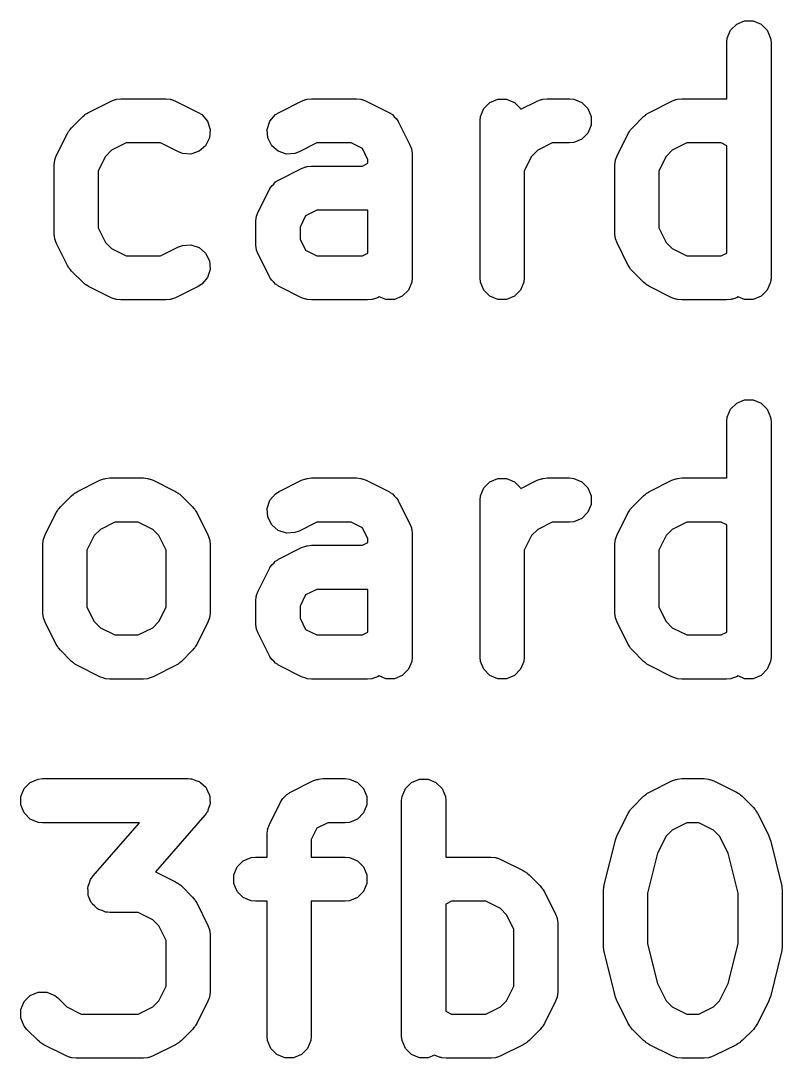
# Model space of a CAD drawing. Extents: x 1.99 to 4.41, y -4.34 to -2.1.
# Drawn here: x 4.2999 to 4.4017, y -2.7275 to -2.5888 of the extents above; entities that cross this region are included whole.
import ezdxf

# ---------------------------------------------------------------- set-up
doc = ezdxf.new("R2010")
doc.units = 0
doc.header["$MEASUREMENT"] = 0
doc.layers.add('BLACK', color=7, linetype='CONTINUOUS')

msp = doc.modelspace()

# ---------------------------------------------------------------- linework, layer by layer
at = {"layer": 'BLACK', "linetype": 'CONTINUOUS'}
for p, q in [((4.39482, -2.59003), (4.39564, -2.58921)), ((4.39564, -2.58921), (4.3967, -2.58877)), ((4.3967, -2.58877), (4.39785, -2.58877)), ((4.39785, -2.58877), (4.39892, -2.58921)), ((4.39892, -2.58921), (4.39973, -2.59003)), ((4.39438, -2.59109), (4.39482, -2.59003)), ((4.39973, -2.59003), (4.40017, -2.59109)), ((4.39432, -2.59167), (4.39438, -2.59109)), ((4.39432, -2.59922), (4.39432, -2.59167)), ((4.40017, -2.59109), (4.40023, -2.59167)), ((4.40023, -2.59167), (4.40023, -2.62316)), ((4.30897, -2.60103), (4.31197, -2.59953)), ((4.31197, -2.59953), (4.31251, -2.59932)), ((4.31251, -2.59932), (4.31261, -2.59931)), ((4.31261, -2.59931), (4.31271, -2.59927)), ((4.31271, -2.59927), (4.31329, -2.59921)), ((4.31329, -2.59921), (4.31929, -2.59921)), ((4.31929, -2.59921), (4.31986, -2.59927)), ((4.31986, -2.59927), (4.31996, -2.59931)), ((4.31996, -2.59931), (4.32007, -2.59932)), ((4.32007, -2.59932), (4.32061, -2.59953)), ((4.32061, -2.59953), (4.32361, -2.60103)), ((4.33446, -2.60103), (4.33746, -2.59953)), ((4.33746, -2.59953), (4.338, -2.59932)), ((4.338, -2.59932), (4.33811, -2.59931)), ((4.33811, -2.59931), (4.33821, -2.59927)), ((4.33821, -2.59927), (4.33878, -2.59921)), ((4.33878, -2.59921), (4.34478, -2.59921)), ((4.34478, -2.59921), (4.34536, -2.59927)), ((4.34536, -2.59927), (4.34546, -2.59931)), ((4.34546, -2.59931), (4.34556, -2.59932)), ((4.34556, -2.59932), (4.3461, -2.59953)), ((4.3461, -2.59953), (4.3491, -2.60103)), ((4.36183, -2.60053), (4.36264, -2.59971)), ((4.36264, -2.59971), (4.36371, -2.59927)), ((4.36371, -2.59927), (4.36486, -2.59927)), ((4.36486, -2.59927), (4.36592, -2.59971)), ((4.36592, -2.59971), (4.36674, -2.60053)), ((4.36677, -2.60062), (4.36896, -2.59953)), ((4.36896, -2.59953), (4.3695, -2.59932)), ((4.3695, -2.59932), (4.36961, -2.59931)), ((4.36961, -2.59931), (4.3697, -2.59927)), ((4.3697, -2.59927), (4.37028, -2.59921)), ((4.37028, -2.59921), (4.37328, -2.59921)), ((4.37328, -2.59921), (4.37386, -2.59927)), ((4.37386, -2.59927), (4.37492, -2.59971)), ((4.37492, -2.59971), (4.37574, -2.60053)), ((4.38396, -2.60103), (4.38696, -2.59953)), ((4.38696, -2.59953), (4.3875, -2.59932)), ((4.3875, -2.59932), (4.3876, -2.59931)), ((4.3876, -2.59931), (4.3877, -2.59927)), ((4.3877, -2.59927), (4.38828, -2.59921)), ((4.38828, -2.59921), (4.39428, -2.59921)), ((4.39428, -2.59921), (4.39432, -2.59922)), ((4.3067, -2.60308), (4.3082, -2.60158)), ((4.3082, -2.60158), (4.30843, -2.60139)), ((4.30843, -2.60139), (4.30848, -2.60133)), ((4.30848, -2.60133), (4.30857, -2.60128)), ((4.30857, -2.60128), (4.30865, -2.60121)), ((4.30865, -2.60121), (4.30872, -2.60118)), ((4.30872, -2.60118), (4.30897, -2.60103)), ((4.32361, -2.60103), (4.3241, -2.60133)), ((4.3241, -2.60133), (4.32485, -2.6022)), ((4.33322, -2.6022), (4.33397, -2.60133)), ((4.33397, -2.60133), (4.33446, -2.60103)), ((4.3491, -2.60103), (4.3492, -2.60109)), ((4.3492, -2.60109), (4.34925, -2.6011)), ((4.34925, -2.6011), (4.3493, -2.60115)), ((4.3493, -2.60115), (4.34959, -2.60133)), ((4.34959, -2.60133), (4.34984, -2.60161)), ((4.34984, -2.60161), (4.35012, -2.60186)), ((4.36133, -2.60217), (4.36139, -2.60159)), ((4.36139, -2.60159), (4.36183, -2.60053)), ((4.36674, -2.60053), (4.36677, -2.60062)), ((4.37574, -2.60053), (4.37618, -2.60159)), ((4.37618, -2.60159), (4.37618, -2.60274)), ((4.38169, -2.60308), (4.38319, -2.60158)), ((4.38319, -2.60158), (4.38342, -2.60139)), ((4.38342, -2.60139), (4.38347, -2.60133)), ((4.38347, -2.60133), (4.38356, -2.60128)), ((4.38356, -2.60128), (4.38364, -2.60121)), ((4.38364, -2.60121), (4.38371, -2.60118)), ((4.38371, -2.60118), (4.38396, -2.60103)), ((4.30651, -2.60331), (4.3067, -2.60308)), ((4.32485, -2.6022), (4.32522, -2.6033)), ((4.33286, -2.6033), (4.33322, -2.6022)), ((4.35012, -2.60186), (4.3503, -2.60215)), ((4.3503, -2.60215), (4.35035, -2.6022)), ((4.35035, -2.6022), (4.35036, -2.60225)), ((4.35036, -2.60225), (4.35042, -2.60235)), ((4.35042, -2.60235), (4.35192, -2.60535)), ((4.36133, -2.62316), (4.36133, -2.60217)), ((4.37618, -2.60274), (4.37574, -2.60381)), ((4.3815, -2.60331), (4.38169, -2.60308)), ((4.30465, -2.60685), (4.30615, -2.60385)), ((4.30615, -2.60385), (4.3063, -2.6036)), ((4.3063, -2.6036), (4.30633, -2.60353)), ((4.30633, -2.60353), (4.3064, -2.60345)), ((4.3064, -2.60345), (4.30646, -2.60336)), ((4.30646, -2.60336), (4.30651, -2.60331)), ((4.32513, -2.60445), (4.32462, -2.60548)), ((4.32522, -2.6033), (4.32513, -2.60445)), ((4.33294, -2.60445), (4.33286, -2.6033)), ((4.33345, -2.60548), (4.33294, -2.60445)), ((4.37574, -2.60381), (4.37492, -2.60462)), ((4.37964, -2.60685), (4.38114, -2.60385)), ((4.38114, -2.60385), (4.38129, -2.6036)), ((4.38129, -2.6036), (4.38132, -2.60353)), ((4.38132, -2.60353), (4.38139, -2.60345)), ((4.38139, -2.60345), (4.38145, -2.60336)), ((4.38145, -2.60336), (4.3815, -2.60331)), ((4.31398, -2.60512), (4.31204, -2.60609)), ((4.31859, -2.60512), (4.31398, -2.60512)), ((4.32097, -2.60631), (4.31859, -2.60512)), ((4.32462, -2.60548), (4.32375, -2.60623)), ((4.33432, -2.60623), (4.33345, -2.60548)), ((4.33948, -2.60512), (4.33711, -2.60631)), ((4.34409, -2.60512), (4.33948, -2.60512)), ((4.34558, -2.60587), (4.34409, -2.60512)), ((4.34633, -2.60736), (4.34558, -2.60587)), ((4.35192, -2.60535), (4.35213, -2.60589)), ((4.37098, -2.60512), (4.36903, -2.60609)), ((4.37328, -2.60512), (4.37098, -2.60512)), ((4.37386, -2.60506), (4.37328, -2.60512)), ((4.37492, -2.60462), (4.37386, -2.60506)), ((4.38898, -2.60512), (4.38703, -2.60609)), ((4.39358, -2.60512), (4.38898, -2.60512)), ((4.39432, -2.60549), (4.39358, -2.60512)), ((4.39432, -2.61984), (4.39432, -2.60549)), ((4.30444, -2.60739), (4.30465, -2.60685)), ((4.31121, -2.60692), (4.31024, -2.60886)), ((4.31204, -2.60609), (4.31121, -2.60692)), ((4.32151, -2.60652), (4.32097, -2.60631)), ((4.32266, -2.6066), (4.32151, -2.60652)), ((4.32375, -2.60623), (4.32266, -2.6066)), ((4.33542, -2.6066), (4.33432, -2.60623)), ((4.33656, -2.60652), (4.33542, -2.6066)), ((4.33711, -2.60631), (4.33656, -2.60652)), ((4.35213, -2.60589), (4.35214, -2.60599)), ((4.35214, -2.60599), (4.35218, -2.60609)), ((4.35218, -2.60609), (4.35224, -2.60667)), ((4.35224, -2.60667), (4.35224, -2.62316)), ((4.36821, -2.60692), (4.36723, -2.60886)), ((4.36903, -2.60609), (4.36821, -2.60692)), ((4.37943, -2.60739), (4.37964, -2.60685)), ((4.38621, -2.60692), (4.38523, -2.60886)), ((4.38703, -2.60609), (4.38621, -2.60692)), ((4.30434, -2.60817), (4.30439, -2.60759)), ((4.30434, -2.61717), (4.30434, -2.60817)), ((4.30439, -2.60759), (4.30443, -2.60749)), ((4.30443, -2.60749), (4.30444, -2.60739)), ((4.33446, -2.61003), (4.33746, -2.60853)), ((4.33746, -2.60853), (4.338, -2.60832)), ((4.338, -2.60832), (4.33811, -2.60831)), ((4.33811, -2.60831), (4.33821, -2.60827)), ((4.33821, -2.60827), (4.33878, -2.60821)), ((4.33878, -2.60821), (4.34559, -2.60821)), ((4.34559, -2.60821), (4.34633, -2.60784)), ((4.34633, -2.60784), (4.34633, -2.60736)), ((4.37933, -2.60817), (4.37938, -2.60759)), ((4.37933, -2.61717), (4.37933, -2.60817)), ((4.37938, -2.60759), (4.37942, -2.60749)), ((4.37942, -2.60749), (4.37943, -2.60739)), ((4.31024, -2.60886), (4.31024, -2.61647)), ((4.33437, -2.61009), (4.33446, -2.61003)), ((4.36723, -2.60886), (4.36723, -2.62316)), ((4.38523, -2.60886), (4.38523, -2.61647)), ((4.33164, -2.61435), (4.33314, -2.61135)), ((4.33314, -2.61135), (4.3332, -2.61125)), ((4.3332, -2.61125), (4.33322, -2.6112)), ((4.33322, -2.6112), (4.33327, -2.61115)), ((4.33327, -2.61115), (4.33345, -2.61086)), ((4.33345, -2.61086), (4.33373, -2.61061)), ((4.33373, -2.61061), (4.33397, -2.61033)), ((4.33397, -2.61033), (4.33427, -2.61015)), ((4.33427, -2.61015), (4.33432, -2.6101)), ((4.33432, -2.6101), (4.33437, -2.61009)), ((4.33948, -2.61412), (4.33799, -2.61487)), ((4.34628, -2.61412), (4.33948, -2.61412)), ((4.34633, -2.61411), (4.34628, -2.61412)), ((4.34633, -2.61984), (4.34633, -2.61411)), ((4.33133, -2.61567), (4.33139, -2.61509)), ((4.33139, -2.61509), (4.33143, -2.61499)), ((4.33143, -2.61499), (4.33144, -2.61489)), ((4.33144, -2.61489), (4.33164, -2.61435)), ((4.33799, -2.61487), (4.33724, -2.61636)), ((4.31024, -2.61647), (4.31121, -2.61842)), ((4.33133, -2.61867), (4.33133, -2.61567)), ((4.33724, -2.61636), (4.33724, -2.61797)), ((4.38523, -2.61647), (4.38621, -2.61842)), ((4.30439, -2.61774), (4.30434, -2.61717)), ((4.30443, -2.61784), (4.30439, -2.61774)), ((4.30444, -2.61795), (4.30443, -2.61784)), ((4.30465, -2.61849), (4.30444, -2.61795)), ((4.33724, -2.61797), (4.33799, -2.61946)), ((4.37938, -2.61774), (4.37933, -2.61717)), ((4.37942, -2.61784), (4.37938, -2.61774)), ((4.37943, -2.61795), (4.37942, -2.61784)), ((4.37964, -2.61849), (4.37943, -2.61795)), ((4.30615, -2.62149), (4.30465, -2.61849)), ((4.31121, -2.61842), (4.31204, -2.61924)), ((4.31204, -2.61924), (4.31398, -2.62021)), ((4.31859, -2.62021), (4.32097, -2.61902)), ((4.32097, -2.61902), (4.32151, -2.61882)), ((4.32151, -2.61882), (4.32266, -2.61874)), ((4.32266, -2.61874), (4.32375, -2.6191)), ((4.32375, -2.6191), (4.32462, -2.61985)), ((4.33139, -2.61924), (4.33133, -2.61867)), ((4.33143, -2.61934), (4.33139, -2.61924)), ((4.33144, -2.61945), (4.33143, -2.61934)), ((4.33164, -2.61999), (4.33144, -2.61945)), ((4.33799, -2.61946), (4.33948, -2.62021)), ((4.38114, -2.62149), (4.37964, -2.61849)), ((4.38621, -2.61842), (4.38703, -2.61924)), ((4.38703, -2.61924), (4.38898, -2.62021)), ((4.31398, -2.62021), (4.31859, -2.62021)), ((4.32462, -2.61985), (4.32513, -2.62089)), ((4.32513, -2.62089), (4.32522, -2.62203)), ((4.33314, -2.62299), (4.33164, -2.61999)), ((4.33948, -2.62021), (4.34559, -2.62021)), ((4.34559, -2.62021), (4.34633, -2.61984)), ((4.38898, -2.62021), (4.39358, -2.62021)), ((4.39358, -2.62021), (4.39432, -2.61984)), ((4.3063, -2.62173), (4.30615, -2.62149)), ((4.30633, -2.62181), (4.3063, -2.62173)), ((4.3064, -2.62189), (4.30633, -2.62181)), ((4.30646, -2.62198), (4.3064, -2.62189)), ((4.30651, -2.62203), (4.30646, -2.62198)), ((4.3067, -2.62225), (4.30651, -2.62203)), ((4.3082, -2.62375), (4.3067, -2.62225)), ((4.32522, -2.62203), (4.32485, -2.62313)), ((4.38129, -2.62173), (4.38114, -2.62149)), ((4.38132, -2.62181), (4.38129, -2.62173)), ((4.38139, -2.62189), (4.38132, -2.62181)), ((4.38145, -2.62198), (4.38139, -2.62189)), ((4.3815, -2.62203), (4.38145, -2.62198)), ((4.38169, -2.62225), (4.3815, -2.62203)), ((4.38319, -2.62375), (4.38169, -2.62225)), ((4.30843, -2.62394), (4.3082, -2.62375)), ((4.32485, -2.62313), (4.3241, -2.624)), ((4.3332, -2.62308), (4.33314, -2.62299)), ((4.33322, -2.62313), (4.3332, -2.62308)), ((4.33327, -2.62318), (4.33322, -2.62313)), ((4.33345, -2.62348), (4.33327, -2.62318)), ((4.33373, -2.62372), (4.33345, -2.62348)), ((4.33397, -2.624), (4.33373, -2.62372)), ((4.35218, -2.62374), (4.35174, -2.62481)), ((4.35224, -2.62316), (4.35218, -2.62374)), ((4.36139, -2.62374), (4.36133, -2.62316)), ((4.36183, -2.62481), (4.36139, -2.62374)), ((4.36718, -2.62374), (4.36674, -2.62481)), ((4.36723, -2.62316), (4.36718, -2.62374)), ((4.38342, -2.62394), (4.38319, -2.62375)), ((4.40017, -2.62374), (4.39973, -2.62481)), ((4.40023, -2.62316), (4.40017, -2.62374)), ((4.30848, -2.624), (4.30843, -2.62394)), ((4.30857, -2.62405), (4.30848, -2.624)), ((4.30865, -2.62412), (4.30857, -2.62405)), ((4.30872, -2.62415), (4.30865, -2.62412)), ((4.30897, -2.62431), (4.30872, -2.62415)), ((4.31197, -2.62581), (4.30897, -2.62431)), ((4.32361, -2.62431), (4.32061, -2.62581)), ((4.3241, -2.624), (4.32361, -2.62431)), ((4.33427, -2.62418), (4.33397, -2.624)), ((4.33432, -2.62423), (4.33427, -2.62418)), ((4.33437, -2.62425), (4.33432, -2.62423)), ((4.33446, -2.62431), (4.33437, -2.62425)), ((4.33746, -2.62581), (4.33446, -2.62431)), ((4.35174, -2.62481), (4.35092, -2.62562)), ((4.36264, -2.62562), (4.36183, -2.62481)), ((4.36674, -2.62481), (4.36592, -2.62562)), ((4.38347, -2.624), (4.38342, -2.62394)), ((4.38356, -2.62405), (4.38347, -2.624)), ((4.38364, -2.62412), (4.38356, -2.62405)), ((4.38371, -2.62415), (4.38364, -2.62412)), ((4.38396, -2.62431), (4.38371, -2.62415)), ((4.38696, -2.62581), (4.38396, -2.62431)), ((4.39973, -2.62481), (4.39892, -2.62562)), ((4.31251, -2.62601), (4.31197, -2.62581)), ((4.31261, -2.62602), (4.31251, -2.62601)), ((4.31271, -2.62606), (4.31261, -2.62602)), ((4.31329, -2.62612), (4.31271, -2.62606)), ((4.31929, -2.62612), (4.31329, -2.62612)), ((4.31986, -2.62606), (4.31929, -2.62612)), ((4.31996, -2.62602), (4.31986, -2.62606)), ((4.32007, -2.62601), (4.31996, -2.62602)), ((4.32061, -2.62581), (4.32007, -2.62601)), ((4.338, -2.62601), (4.33746, -2.62581)), ((4.33811, -2.62602), (4.338, -2.62601)), ((4.33821, -2.62606), (4.33811, -2.62602)), ((4.33878, -2.62612), (4.33821, -2.62606)), ((4.34628, -2.62612), (4.33878, -2.62612)), ((4.34686, -2.62606), (4.34628, -2.62612)), ((4.34696, -2.62602), (4.34686, -2.62606)), ((4.34706, -2.62601), (4.34696, -2.62602)), ((4.3476, -2.62581), (4.34706, -2.62601)), ((4.34782, -2.6257), (4.3476, -2.62581)), ((4.34871, -2.62606), (4.34782, -2.6257)), ((4.34986, -2.62606), (4.34871, -2.62606)), ((4.35092, -2.62562), (4.34986, -2.62606)), ((4.36371, -2.62606), (4.36264, -2.62562)), ((4.36486, -2.62606), (4.36371, -2.62606)), ((4.36592, -2.62562), (4.36486, -2.62606)), ((4.3875, -2.62601), (4.38696, -2.62581)), ((4.3876, -2.62602), (4.3875, -2.62601)), ((4.3877, -2.62606), (4.3876, -2.62602)), ((4.38828, -2.62612), (4.3877, -2.62606)), ((4.39428, -2.62612), (4.38828, -2.62612)), ((4.39485, -2.62606), (4.39428, -2.62612)), ((4.39495, -2.62602), (4.39485, -2.62606)), ((4.39506, -2.62601), (4.39495, -2.62602)), ((4.3956, -2.62581), (4.39506, -2.62601)), ((4.39582, -2.6257), (4.3956, -2.62581)), ((4.3967, -2.62606), (4.39582, -2.6257)), ((4.39785, -2.62606), (4.3967, -2.62606)), ((4.39892, -2.62562), (4.39785, -2.62606)), ((4.39482, -2.64074), (4.39564, -2.63992)), ((4.39564, -2.63992), (4.3967, -2.63948)), ((4.3967, -2.63948), (4.39785, -2.63948)), ((4.39785, -2.63948), (4.39892, -2.63992)), ((4.39892, -2.63992), (4.39973, -2.64074)), ((4.39432, -2.64238), (4.39438, -2.6418)), ((4.39438, -2.6418), (4.39482, -2.64074)), ((4.39973, -2.64074), (4.40017, -2.6418)), ((4.40017, -2.6418), (4.40023, -2.64238)), ((4.39432, -2.64993), (4.39432, -2.64238)), ((4.40023, -2.64238), (4.40023, -2.67387)), ((4.30747, -2.65173), (4.31047, -2.65023)), ((4.31047, -2.65023), (4.31101, -2.65003)), ((4.31101, -2.65003), (4.31111, -2.65002)), ((4.31111, -2.65002), (4.31121, -2.64998)), ((4.31121, -2.64998), (4.31179, -2.64992)), ((4.31179, -2.64992), (4.31629, -2.64992)), ((4.31629, -2.64992), (4.31686, -2.64998)), ((4.31686, -2.64998), (4.31696, -2.65002)), ((4.31696, -2.65002), (4.31707, -2.65003)), ((4.31707, -2.65003), (4.31761, -2.65023)), ((4.31761, -2.65023), (4.32061, -2.65173)), ((4.33446, -2.65173), (4.33746, -2.65023)), ((4.33746, -2.65023), (4.338, -2.65003)), ((4.338, -2.65003), (4.33811, -2.65002)), ((4.33811, -2.65002), (4.33821, -2.64998)), ((4.33821, -2.64998), (4.33878, -2.64992)), ((4.33878, -2.64992), (4.34478, -2.64992)), ((4.34478, -2.64992), (4.34536, -2.64998)), ((4.34536, -2.64998), (4.34546, -2.65002)), ((4.34546, -2.65002), (4.34556, -2.65003)), ((4.34556, -2.65003), (4.3461, -2.65023)), ((4.3461, -2.65023), (4.3491, -2.65173)), ((4.36264, -2.65042), (4.36371, -2.64998)), ((4.36371, -2.64998), (4.36486, -2.64998)), ((4.36486, -2.64998), (4.36592, -2.65042)), ((4.36677, -2.65133), (4.36896, -2.65023)), ((4.36896, -2.65023), (4.3695, -2.65003)), ((4.3695, -2.65003), (4.36961, -2.65002)), ((4.36961, -2.65002), (4.3697, -2.64998)), ((4.3697, -2.64998), (4.37028, -2.64992)), ((4.37028, -2.64992), (4.37328, -2.64992)), ((4.37328, -2.64992), (4.37386, -2.64998)), ((4.37386, -2.64998), (4.37492, -2.65042)), ((4.38396, -2.65173), (4.38696, -2.65023)), ((4.38696, -2.65023), (4.3875, -2.65003)), ((4.3875, -2.65003), (4.3876, -2.65002)), ((4.3876, -2.65002), (4.3877, -2.64998)), ((4.3877, -2.64998), (4.38828, -2.64992)), ((4.38828, -2.64992), (4.39428, -2.64992)), ((4.39428, -2.64992), (4.39432, -2.64993)), ((4.36139, -2.6523), (4.36183, -2.65123)), ((4.36183, -2.65123), (4.36264, -2.65042)), ((4.36592, -2.65042), (4.36674, -2.65123)), ((4.36674, -2.65123), (4.36677, -2.65133)), ((4.37492, -2.65042), (4.37574, -2.65123)), ((4.37574, -2.65123), (4.37618, -2.6523)), ((4.3052, -2.65379), (4.3067, -2.65229)), ((4.3067, -2.65229), (4.30693, -2.6521)), ((4.30693, -2.6521), (4.30698, -2.65204)), ((4.30698, -2.65204), (4.30707, -2.65199)), ((4.30707, -2.65199), (4.30715, -2.65192)), ((4.30715, -2.65192), (4.30722, -2.65189)), ((4.30722, -2.65189), (4.30747, -2.65173)), ((4.32061, -2.65173), (4.32086, -2.65189)), ((4.32086, -2.65189), (4.32093, -2.65192)), ((4.32093, -2.65192), (4.32101, -2.65199)), ((4.32101, -2.65199), (4.3211, -2.65204)), ((4.3211, -2.65204), (4.32115, -2.6521)), ((4.32115, -2.6521), (4.32137, -2.65229)), ((4.32137, -2.65229), (4.32287, -2.65379)), ((4.33286, -2.654), (4.33322, -2.65291)), ((4.33322, -2.65291), (4.33397, -2.65204)), ((4.33397, -2.65204), (4.33446, -2.65173)), ((4.3491, -2.65173), (4.3492, -2.65179)), ((4.3492, -2.65179), (4.34925, -2.65181)), ((4.34925, -2.65181), (4.3493, -2.65186)), ((4.3493, -2.65186), (4.34959, -2.65204)), ((4.34959, -2.65204), (4.34984, -2.65232)), ((4.34984, -2.65232), (4.35012, -2.65256)), ((4.35012, -2.65256), (4.3503, -2.65286)), ((4.3503, -2.65286), (4.35035, -2.65291)), ((4.35035, -2.65291), (4.35036, -2.65296)), ((4.35036, -2.65296), (4.35042, -2.65305)), ((4.35042, -2.65305), (4.35192, -2.65605)), ((4.36133, -2.65287), (4.36139, -2.6523)), ((4.36133, -2.67387), (4.36133, -2.65287)), ((4.37618, -2.6523), (4.37618, -2.65345)), ((4.38169, -2.65379), (4.38319, -2.65229)), ((4.38319, -2.65229), (4.38342, -2.6521)), ((4.38342, -2.6521), (4.38347, -2.65204)), ((4.38347, -2.65204), (4.38356, -2.65199)), ((4.38356, -2.65199), (4.38364, -2.65192)), ((4.38364, -2.65192), (4.38371, -2.65189)), ((4.38371, -2.65189), (4.38396, -2.65173)), ((4.30465, -2.65455), (4.3048, -2.65431)), ((4.3048, -2.65431), (4.30483, -2.65423)), ((4.30483, -2.65423), (4.3049, -2.65415)), ((4.3049, -2.65415), (4.30496, -2.65406)), ((4.30496, -2.65406), (4.30501, -2.65401)), ((4.30501, -2.65401), (4.3052, -2.65379)), ((4.32287, -2.65379), (4.32306, -2.65401)), ((4.32306, -2.65401), (4.32312, -2.65406)), ((4.32312, -2.65406), (4.32318, -2.65415)), ((4.32318, -2.65415), (4.32324, -2.65423)), ((4.32324, -2.65423), (4.32327, -2.65431)), ((4.32327, -2.65431), (4.32343, -2.65455)), ((4.33294, -2.65515), (4.33286, -2.654)), ((4.37618, -2.65345), (4.37574, -2.65451)), ((4.38114, -2.65455), (4.38129, -2.65431)), ((4.38129, -2.65431), (4.38132, -2.65423)), ((4.38132, -2.65423), (4.38139, -2.65415)), ((4.38139, -2.65415), (4.38145, -2.65406)), ((4.38145, -2.65406), (4.3815, -2.65401)), ((4.3815, -2.65401), (4.38169, -2.65379)), ((4.30315, -2.65755), (4.30465, -2.65455)), ((4.31248, -2.65583), (4.31054, -2.6568)), ((4.31559, -2.65583), (4.31248, -2.65583)), ((4.31754, -2.6568), (4.31559, -2.65583)), ((4.32343, -2.65455), (4.32493, -2.65755)), ((4.33345, -2.65618), (4.33294, -2.65515)), ((4.33948, -2.65583), (4.33711, -2.65702)), ((4.34409, -2.65583), (4.33948, -2.65583)), ((4.34558, -2.65657), (4.34409, -2.65583)), ((4.37098, -2.65583), (4.36903, -2.6568)), ((4.37328, -2.65583), (4.37098, -2.65583)), ((4.37386, -2.65577), (4.37328, -2.65583)), ((4.37492, -2.65533), (4.37386, -2.65577)), ((4.37574, -2.65451), (4.37492, -2.65533)), ((4.37964, -2.65755), (4.38114, -2.65455)), ((4.38898, -2.65583), (4.38703, -2.6568)), ((4.39358, -2.65583), (4.38898, -2.65583)), ((4.39432, -2.6562), (4.39358, -2.65583)), ((4.31054, -2.6568), (4.30972, -2.65762)), ((4.31836, -2.65762), (4.31754, -2.6568)), ((4.33432, -2.65694), (4.33345, -2.65618)), ((4.33542, -2.6573), (4.33432, -2.65694)), ((4.33656, -2.65722), (4.33542, -2.6573)), ((4.33711, -2.65702), (4.33656, -2.65722)), ((4.34633, -2.65807), (4.34558, -2.65657)), ((4.35192, -2.65605), (4.35213, -2.65659)), ((4.35213, -2.65659), (4.35214, -2.6567)), ((4.35214, -2.6567), (4.35218, -2.6568)), ((4.35218, -2.6568), (4.35224, -2.65737)), ((4.36903, -2.6568), (4.36821, -2.65762)), ((4.38703, -2.6568), (4.38621, -2.65762)), ((4.39432, -2.67055), (4.39432, -2.6562)), ((4.30284, -2.65887), (4.30289, -2.6583)), ((4.30289, -2.6583), (4.30293, -2.6582)), ((4.30293, -2.6582), (4.30294, -2.65809)), ((4.30294, -2.65809), (4.30315, -2.65755)), ((4.30972, -2.65762), (4.30874, -2.65957)), ((4.31933, -2.65957), (4.31836, -2.65762)), ((4.32493, -2.65755), (4.32513, -2.65809)), ((4.32513, -2.65809), (4.32514, -2.6582)), ((4.32514, -2.6582), (4.32518, -2.6583)), ((4.32518, -2.6583), (4.32524, -2.65887)), ((4.34559, -2.65892), (4.34633, -2.65855)), ((4.34633, -2.65855), (4.34633, -2.65807)), ((4.35224, -2.65737), (4.35224, -2.67387)), ((4.36821, -2.65762), (4.36723, -2.65957)), ((4.37933, -2.65887), (4.37938, -2.6583)), ((4.37938, -2.6583), (4.37942, -2.6582)), ((4.37942, -2.6582), (4.37943, -2.65809)), ((4.37943, -2.65809), (4.37964, -2.65755)), ((4.38621, -2.65762), (4.38523, -2.65957)), ((4.30284, -2.66787), (4.30284, -2.65887)), ((4.30874, -2.65957), (4.30874, -2.66718)), ((4.31933, -2.66718), (4.31933, -2.65957)), ((4.32524, -2.65887), (4.32524, -2.66787)), ((4.33446, -2.66073), (4.33746, -2.65923)), ((4.33746, -2.65923), (4.338, -2.65903)), ((4.338, -2.65903), (4.33811, -2.65902)), ((4.33811, -2.65902), (4.33821, -2.65898)), ((4.33821, -2.65898), (4.33878, -2.65892)), ((4.33878, -2.65892), (4.34559, -2.65892)), ((4.36723, -2.65957), (4.36723, -2.67387)), ((4.37933, -2.66787), (4.37933, -2.65887)), ((4.38523, -2.65957), (4.38523, -2.66718)), ((4.33345, -2.66156), (4.33373, -2.66132)), ((4.33373, -2.66132), (4.33397, -2.66104)), ((4.33397, -2.66104), (4.33427, -2.66086)), ((4.33427, -2.66086), (4.33432, -2.66081)), ((4.33432, -2.66081), (4.33437, -2.66079)), ((4.33437, -2.66079), (4.33446, -2.66073)), ((4.33164, -2.66505), (4.33314, -2.66205)), ((4.33314, -2.66205), (4.3332, -2.66196)), ((4.3332, -2.66196), (4.33322, -2.66191)), ((4.33322, -2.66191), (4.33327, -2.66185)), ((4.33327, -2.66185), (4.33345, -2.66156)), ((4.33144, -2.66559), (4.33164, -2.66505)), ((4.33948, -2.66483), (4.33799, -2.66557)), ((4.34628, -2.66483), (4.33948, -2.66483)), ((4.34633, -2.66482), (4.34628, -2.66483)), ((4.34633, -2.67055), (4.34633, -2.66482)), ((4.33133, -2.66637), (4.33139, -2.6658)), ((4.33133, -2.66937), (4.33133, -2.66637)), ((4.33139, -2.6658), (4.33143, -2.6657)), ((4.33143, -2.6657), (4.33144, -2.66559)), ((4.33799, -2.66557), (4.33724, -2.66707)), ((4.30289, -2.66845), (4.30284, -2.66787)), ((4.30874, -2.66718), (4.30972, -2.66912)), ((4.31836, -2.66912), (4.31933, -2.66718)), ((4.32524, -2.66787), (4.32518, -2.66845)), ((4.33724, -2.66707), (4.33724, -2.66868)), ((4.37938, -2.66845), (4.37933, -2.66787)), ((4.38523, -2.66718), (4.38621, -2.66912)), ((4.30293, -2.66855), (4.30289, -2.66845)), ((4.30294, -2.66865), (4.30293, -2.66855)), ((4.30315, -2.66919), (4.30294, -2.66865)), ((4.30465, -2.67219), (4.30315, -2.66919)), ((4.30972, -2.66912), (4.31054, -2.66995)), ((4.31754, -2.66995), (4.31836, -2.66912)), ((4.32493, -2.66919), (4.32343, -2.67219)), ((4.32513, -2.66865), (4.32493, -2.66919)), ((4.32514, -2.66855), (4.32513, -2.66865)), ((4.32518, -2.66845), (4.32514, -2.66855)), ((4.33139, -2.66995), (4.33133, -2.66937)), ((4.33724, -2.66868), (4.33799, -2.67017)), ((4.37942, -2.66855), (4.37938, -2.66845)), ((4.37943, -2.66865), (4.37942, -2.66855)), ((4.37964, -2.66919), (4.37943, -2.66865)), ((4.38114, -2.67219), (4.37964, -2.66919)), ((4.38621, -2.66912), (4.38703, -2.66995)), ((4.31054, -2.66995), (4.31248, -2.67092)), ((4.31248, -2.67092), (4.31559, -2.67092)), ((4.31559, -2.67092), (4.31754, -2.66995)), ((4.33143, -2.67005), (4.33139, -2.66995)), ((4.33144, -2.67015), (4.33143, -2.67005)), ((4.33164, -2.67069), (4.33144, -2.67015)), ((4.33314, -2.67369), (4.33164, -2.67069)), ((4.33799, -2.67017), (4.33948, -2.67092)), ((4.33948, -2.67092), (4.34559, -2.67092)), ((4.34559, -2.67092), (4.34633, -2.67055)), ((4.38703, -2.66995), (4.38898, -2.67092)), ((4.38898, -2.67092), (4.39358, -2.67092)), ((4.39358, -2.67092), (4.39432, -2.67055)), ((4.3048, -2.67244), (4.30465, -2.67219)), ((4.30483, -2.67251), (4.3048, -2.67244)), ((4.32327, -2.67244), (4.32324, -2.67251)), ((4.32343, -2.67219), (4.32327, -2.67244)), ((4.38129, -2.67244), (4.38114, -2.67219)), ((4.38132, -2.67251), (4.38129, -2.67244)), ((4.3049, -2.67259), (4.30483, -2.67251)), ((4.30496, -2.67268), (4.3049, -2.67259)), ((4.30501, -2.67273), (4.30496, -2.67268)), ((4.3052, -2.67296), (4.30501, -2.67273)), ((4.3067, -2.67446), (4.3052, -2.67296)), ((4.32287, -2.67296), (4.32137, -2.67446)), ((4.32306, -2.67273), (4.32287, -2.67296)), ((4.32312, -2.67268), (4.32306, -2.67273)), ((4.32318, -2.67259), (4.32312, -2.67268)), ((4.32324, -2.67251), (4.32318, -2.67259)), ((4.3332, -2.67379), (4.33314, -2.67369)), ((4.33322, -2.67383), (4.3332, -2.67379)), ((4.33327, -2.67389), (4.33322, -2.67383)), ((4.35224, -2.67387), (4.35218, -2.67445)), ((4.36139, -2.67445), (4.36133, -2.67387)), ((4.36723, -2.67387), (4.36718, -2.67445)), ((4.38139, -2.67259), (4.38132, -2.67251)), ((4.38145, -2.67268), (4.38139, -2.67259)), ((4.3815, -2.67273), (4.38145, -2.67268)), ((4.38169, -2.67296), (4.3815, -2.67273)), ((4.38319, -2.67446), (4.38169, -2.67296)), ((4.40023, -2.67387), (4.40017, -2.67445)), ((4.30693, -2.67465), (4.3067, -2.67446)), ((4.30698, -2.6747), (4.30693, -2.67465)), ((4.30707, -2.67476), (4.30698, -2.6747)), ((4.30715, -2.67483), (4.30707, -2.67476)), ((4.30722, -2.67486), (4.30715, -2.67483)), ((4.30747, -2.67501), (4.30722, -2.67486)), ((4.31047, -2.67651), (4.30747, -2.67501)), ((4.32061, -2.67501), (4.31761, -2.67651)), ((4.32086, -2.67486), (4.32061, -2.67501)), ((4.32093, -2.67483), (4.32086, -2.67486)), ((4.32101, -2.67476), (4.32093, -2.67483)), ((4.3211, -2.6747), (4.32101, -2.67476)), ((4.32115, -2.67465), (4.3211, -2.6747)), ((4.32137, -2.67446), (4.32115, -2.67465)), ((4.33345, -2.67418), (4.33327, -2.67389)), ((4.33373, -2.67442), (4.33345, -2.67418)), ((4.33397, -2.6747), (4.33373, -2.67442)), ((4.33427, -2.67489), (4.33397, -2.6747)), ((4.33432, -2.67494), (4.33427, -2.67489)), ((4.33437, -2.67495), (4.33432, -2.67494)), ((4.33446, -2.67501), (4.33437, -2.67495)), ((4.33746, -2.67651), (4.33446, -2.67501)), ((4.35218, -2.67445), (4.35174, -2.67551)), ((4.36183, -2.67551), (4.36139, -2.67445)), ((4.36718, -2.67445), (4.36674, -2.67551)), ((4.38342, -2.67465), (4.38319, -2.67446)), ((4.38347, -2.6747), (4.38342, -2.67465)), ((4.38356, -2.67476), (4.38347, -2.6747)), ((4.38364, -2.67483), (4.38356, -2.67476)), ((4.38371, -2.67486), (4.38364, -2.67483)), ((4.38396, -2.67501), (4.38371, -2.67486)), ((4.38696, -2.67651), (4.38396, -2.67501)), ((4.40017, -2.67445), (4.39973, -2.67551)), ((4.31101, -2.67672), (4.31047, -2.67651)), ((4.31761, -2.67651), (4.31707, -2.67672)), ((4.338, -2.67672), (4.33746, -2.67651)), ((4.3476, -2.67651), (4.34706, -2.67672)), ((4.34782, -2.6764), (4.3476, -2.67651)), ((4.34871, -2.67677), (4.34782, -2.6764)), ((4.35092, -2.67633), (4.34986, -2.67677)), ((4.35174, -2.67551), (4.35092, -2.67633)), ((4.36264, -2.67633), (4.36183, -2.67551)), ((4.36371, -2.67677), (4.36264, -2.67633)), ((4.36592, -2.67633), (4.36486, -2.67677)), ((4.36674, -2.67551), (4.36592, -2.67633)), ((4.3875, -2.67672), (4.38696, -2.67651)), ((4.3956, -2.67651), (4.39506, -2.67672)), ((4.39582, -2.6764), (4.3956, -2.67651)), ((4.3967, -2.67677), (4.39582, -2.6764)), ((4.39892, -2.67633), (4.39785, -2.67677)), ((4.39973, -2.67551), (4.39892, -2.67633)), ((4.31111, -2.67673), (4.31101, -2.67672)), ((4.31121, -2.67677), (4.31111, -2.67673)), ((4.31179, -2.67682), (4.31121, -2.67677)), ((4.31629, -2.67682), (4.31179, -2.67682)), ((4.31686, -2.67677), (4.31629, -2.67682)), ((4.31696, -2.67673), (4.31686, -2.67677)), ((4.31707, -2.67672), (4.31696, -2.67673)), ((4.33811, -2.67673), (4.338, -2.67672)), ((4.33821, -2.67677), (4.33811, -2.67673)), ((4.33878, -2.67682), (4.33821, -2.67677)), ((4.34628, -2.67682), (4.33878, -2.67682)), ((4.34686, -2.67677), (4.34628, -2.67682)), ((4.34696, -2.67673), (4.34686, -2.67677)), ((4.34706, -2.67672), (4.34696, -2.67673)), ((4.34986, -2.67677), (4.34871, -2.67677)), ((4.36486, -2.67677), (4.36371, -2.67677)), ((4.3876, -2.67673), (4.3875, -2.67672)), ((4.3877, -2.67677), (4.3876, -2.67673)), ((4.38828, -2.67682), (4.3877, -2.67677)), ((4.39428, -2.67682), (4.38828, -2.67682)), ((4.39485, -2.67677), (4.39428, -2.67682)), ((4.39495, -2.67673), (4.39485, -2.67677)), ((4.39506, -2.67672), (4.39495, -2.67673)), ((4.39785, -2.67677), (4.3967, -2.67677)), ((4.30115, -2.69063), (4.30221, -2.69019)), ((4.30221, -2.69019), (4.30279, -2.69013)), ((4.30279, -2.69013), (4.32229, -2.69013)), ((4.32229, -2.69013), (4.32259, -2.69016)), ((4.32259, -2.69016), (4.32267, -2.69015)), ((4.32267, -2.69015), (4.32272, -2.69017)), ((4.32272, -2.69017), (4.32286, -2.69019)), ((4.32286, -2.69019), (4.32331, -2.69037)), ((4.32331, -2.69037), (4.32376, -2.69052)), ((4.32376, -2.69052), (4.32383, -2.69059)), ((4.33596, -2.69194), (4.33896, -2.69044)), ((4.33896, -2.69044), (4.3395, -2.69023)), ((4.3395, -2.69023), (4.33961, -2.69023)), ((4.33961, -2.69023), (4.33971, -2.69019)), ((4.33971, -2.69019), (4.34028, -2.69013)), ((4.34028, -2.69013), (4.34328, -2.69013)), ((4.34328, -2.69013), (4.34386, -2.69019)), ((4.34386, -2.69019), (4.34492, -2.69063)), ((4.35214, -2.69063), (4.35321, -2.69019)), ((4.35321, -2.69019), (4.35436, -2.69019)), ((4.35436, -2.69019), (4.35542, -2.69063)), ((4.38396, -2.69194), (4.38696, -2.69044)), ((4.38696, -2.69044), (4.3875, -2.69023)), ((4.3875, -2.69023), (4.3876, -2.69023)), ((4.3876, -2.69023), (4.3877, -2.69019)), ((4.3877, -2.69019), (4.38828, -2.69013)), ((4.38828, -2.69013), (4.39128, -2.69013)), ((4.39128, -2.69013), (4.39185, -2.69019)), ((4.39185, -2.69019), (4.39195, -2.69023)), ((4.39195, -2.69023), (4.39206, -2.69023)), ((4.39206, -2.69023), (4.3926, -2.69044)), ((4.3926, -2.69044), (4.3956, -2.69194)), ((4.29989, -2.69251), (4.30033, -2.69144)), ((4.30033, -2.69144), (4.30115, -2.69063)), ((4.32383, -2.69059), (4.32393, -2.69063)), ((4.32393, -2.69063), (4.32427, -2.69097)), ((4.32427, -2.69097), (4.32463, -2.69128)), ((4.32463, -2.69128), (4.32467, -2.69137)), ((4.32467, -2.69137), (4.32474, -2.69144)), ((4.32474, -2.69144), (4.32492, -2.69188)), ((4.32492, -2.69188), (4.32514, -2.69232)), ((4.34492, -2.69063), (4.34574, -2.69144)), ((4.34574, -2.69144), (4.34618, -2.69251)), ((4.35089, -2.69251), (4.35133, -2.69144)), ((4.35133, -2.69144), (4.35214, -2.69063)), ((4.35542, -2.69063), (4.35624, -2.69144)), ((4.35624, -2.69144), (4.35668, -2.69251)), ((4.29989, -2.69366), (4.29989, -2.69251)), ((4.32514, -2.69232), (4.32514, -2.69241)), ((4.32514, -2.69241), (4.32518, -2.69251)), ((4.32518, -2.69251), (4.32518, -2.69299)), ((4.32518, -2.69299), (4.32521, -2.69346)), ((4.33314, -2.69626), (4.33464, -2.69326)), ((4.33464, -2.69326), (4.3347, -2.69317)), ((4.3347, -2.69317), (4.33472, -2.69312)), ((4.33472, -2.69312), (4.33477, -2.69306)), ((4.33477, -2.69306), (4.33495, -2.69277)), ((4.33495, -2.69277), (4.33523, -2.69253)), ((4.33523, -2.69253), (4.33547, -2.69225)), ((4.33547, -2.69225), (4.33577, -2.69207)), ((4.33577, -2.69207), (4.33582, -2.69202)), ((4.33582, -2.69202), (4.33587, -2.692)), ((4.33587, -2.692), (4.33596, -2.69194)), ((4.34618, -2.69251), (4.34618, -2.69366)), ((4.35083, -2.69308), (4.35089, -2.69251)), ((4.35083, -2.72458), (4.35083, -2.69308)), ((4.35668, -2.69251), (4.35674, -2.69308)), ((4.35674, -2.69308), (4.35674, -2.70063)), ((4.38169, -2.69399), (4.38319, -2.69249)), ((4.38319, -2.69249), (4.38342, -2.69231)), ((4.38342, -2.69231), (4.38347, -2.69225)), ((4.38347, -2.69225), (4.38356, -2.69219)), ((4.38356, -2.69219), (4.38364, -2.69213)), ((4.38364, -2.69213), (4.38371, -2.6921)), ((4.38371, -2.6921), (4.38396, -2.69194)), ((4.3956, -2.69194), (4.39585, -2.6921)), ((4.39585, -2.6921), (4.39592, -2.69213)), ((4.39592, -2.69213), (4.396, -2.69219)), ((4.396, -2.69219), (4.39609, -2.69225)), ((4.39609, -2.69225), (4.39614, -2.69231)), ((4.39614, -2.69231), (4.39637, -2.69249)), ((4.39637, -2.69249), (4.39787, -2.69399)), ((4.30033, -2.69472), (4.29989, -2.69366)), ((4.32476, -2.69467), (4.32474, -2.69472)), ((4.32485, -2.69456), (4.32476, -2.69467)), ((4.325, -2.6941), (4.32485, -2.69456)), ((4.32518, -2.69366), (4.325, -2.6941)), ((4.32521, -2.69346), (4.32518, -2.69356)), ((4.32518, -2.69356), (4.32518, -2.69366)), ((4.34618, -2.69366), (4.34574, -2.69472)), ((4.38114, -2.69476), (4.38129, -2.69451)), ((4.38129, -2.69451), (4.38132, -2.69444)), ((4.38132, -2.69444), (4.38139, -2.69436)), ((4.38139, -2.69436), (4.38145, -2.69427)), ((4.38145, -2.69427), (4.3815, -2.69422)), ((4.3815, -2.69422), (4.38169, -2.69399)), ((4.39787, -2.69399), (4.39805, -2.69422)), ((4.39805, -2.69422), (4.39811, -2.69427)), ((4.39811, -2.69427), (4.39817, -2.69436)), ((4.39817, -2.69436), (4.39823, -2.69444)), ((4.39823, -2.69444), (4.39826, -2.69451)), ((4.39826, -2.69451), (4.39842, -2.69476)), ((4.30115, -2.69554), (4.30033, -2.69472)), ((4.30221, -2.69598), (4.30115, -2.69554)), ((4.30279, -2.69604), (4.30221, -2.69598)), ((4.31578, -2.69604), (4.30279, -2.69604)), ((4.30957, -2.70314), (4.31578, -2.69604)), ((4.32451, -2.69503), (4.3179, -2.70258)), ((4.32469, -2.69478), (4.32451, -2.69503)), ((4.32474, -2.69472), (4.32469, -2.69478)), ((4.34098, -2.69604), (4.33949, -2.69678)), ((4.34328, -2.69604), (4.34098, -2.69604)), ((4.34386, -2.69598), (4.34328, -2.69604)), ((4.34492, -2.69554), (4.34386, -2.69598)), ((4.34574, -2.69472), (4.34492, -2.69554)), ((4.37964, -2.69776), (4.38114, -2.69476)), ((4.38898, -2.69604), (4.38703, -2.69701)), ((4.39058, -2.69604), (4.38898, -2.69604)), ((4.39253, -2.69701), (4.39058, -2.69604)), ((4.39842, -2.69476), (4.39992, -2.69776)), ((4.33283, -2.69758), (4.33289, -2.69701)), ((4.33289, -2.69701), (4.33293, -2.69691)), ((4.33293, -2.69691), (4.33294, -2.6968)), ((4.33294, -2.6968), (4.33314, -2.69626)), ((4.33949, -2.69678), (4.33874, -2.69828)), ((4.38703, -2.69701), (4.38621, -2.69783)), ((4.39335, -2.69783), (4.39253, -2.69701)), ((4.33283, -2.70063), (4.33283, -2.69758)), ((4.33874, -2.69828), (4.33874, -2.70063)), ((4.37791, -2.70436), (4.37941, -2.69837)), ((4.37941, -2.69837), (4.37943, -2.69832)), ((4.37943, -2.6983), (4.37952, -2.69806)), ((4.37943, -2.69832), (4.37943, -2.6983)), ((4.37952, -2.69806), (4.37961, -2.69782)), ((4.37961, -2.69782), (4.37962, -2.6978)), ((4.37962, -2.6978), (4.37964, -2.69776)), ((4.38621, -2.69783), (4.38506, -2.70011)), ((4.39449, -2.70011), (4.39335, -2.69783)), ((4.39992, -2.69776), (4.39993, -2.6978)), ((4.39993, -2.6978), (4.39995, -2.69782)), ((4.39995, -2.69782), (4.40003, -2.69806)), ((4.40003, -2.69806), (4.40013, -2.6983)), ((4.40013, -2.6983), (4.40013, -2.69832)), ((4.40013, -2.69832), (4.40014, -2.69837)), ((4.40014, -2.69837), (4.40164, -2.70436)), ((4.38506, -2.70011), (4.38373, -2.70544)), ((4.39582, -2.70544), (4.39449, -2.70011)), ((4.32883, -2.70194), (4.32964, -2.70113)), ((4.32964, -2.70113), (4.33071, -2.70069)), ((4.33071, -2.70069), (4.33129, -2.70063)), ((4.33129, -2.70063), (4.33283, -2.70063)), ((4.33874, -2.70063), (4.34328, -2.70063)), ((4.34328, -2.70063), (4.34386, -2.70069)), ((4.34386, -2.70069), (4.34492, -2.70113)), ((4.34492, -2.70113), (4.34574, -2.70194)), ((4.35674, -2.70063), (4.35678, -2.70063)), ((4.35678, -2.70063), (4.36278, -2.70063)), ((4.36278, -2.70063), (4.36336, -2.70069)), ((4.36336, -2.70069), (4.36346, -2.70073)), ((4.36346, -2.70073), (4.36356, -2.70073)), ((4.36356, -2.70073), (4.3641, -2.70094)), ((4.3641, -2.70094), (4.3671, -2.70244)), ((4.3179, -2.70258), (4.32061, -2.70394)), ((4.32839, -2.70301), (4.32883, -2.70194)), ((4.32839, -2.70416), (4.32839, -2.70301)), ((4.34574, -2.70194), (4.34618, -2.70301)), ((4.34618, -2.70301), (4.34618, -2.70416)), ((4.3671, -2.70244), (4.36735, -2.7026)), ((4.36735, -2.7026), (4.36742, -2.70263)), ((4.36742, -2.70263), (4.3675, -2.70269)), ((4.3675, -2.70269), (4.36759, -2.70275)), ((4.36759, -2.70275), (4.36764, -2.70281)), ((4.36764, -2.70281), (4.36787, -2.70299)), ((4.36787, -2.70299), (4.36937, -2.70449)), ((4.30889, -2.7045), (4.30908, -2.70406)), ((4.30908, -2.70406), (4.30923, -2.70361)), ((4.30923, -2.70361), (4.30931, -2.70349)), ((4.30931, -2.70349), (4.30933, -2.70344)), ((4.30933, -2.70344), (4.30939, -2.70339)), ((4.30939, -2.70339), (4.30957, -2.70314)), ((4.32061, -2.70394), (4.32086, -2.7041)), ((4.32086, -2.7041), (4.32093, -2.70413)), ((4.32093, -2.70413), (4.32101, -2.70419)), ((4.32101, -2.70419), (4.3211, -2.70425)), ((4.3211, -2.70425), (4.32115, -2.70431)), ((4.32115, -2.70431), (4.32137, -2.70449)), ((4.32883, -2.70522), (4.32839, -2.70416)), ((4.34618, -2.70416), (4.34574, -2.70522)), ((4.3779, -2.70446), (4.37791, -2.70436)), ((4.40164, -2.70436), (4.40166, -2.70446)), ((4.30886, -2.7047), (4.30889, -2.7046)), ((4.30889, -2.70518), (4.30886, -2.7047)), ((4.30889, -2.7046), (4.30889, -2.7045)), ((4.30889, -2.70566), (4.30889, -2.70518)), ((4.30893, -2.70575), (4.30889, -2.70566)), ((4.30894, -2.70585), (4.30893, -2.70575)), ((4.32137, -2.70449), (4.32287, -2.70599)), ((4.32964, -2.70604), (4.32883, -2.70522)), ((4.34574, -2.70522), (4.34492, -2.70604)), ((4.36937, -2.70449), (4.36955, -2.70472)), ((4.36955, -2.70472), (4.36961, -2.70477)), ((4.36961, -2.70477), (4.36967, -2.70486)), ((4.36967, -2.70486), (4.36974, -2.70494)), ((4.36974, -2.70494), (4.36977, -2.70501)), ((4.36977, -2.70501), (4.36992, -2.70526)), ((4.36992, -2.70526), (4.37142, -2.70826)), ((4.37783, -2.70494), (4.37786, -2.70472)), ((4.37784, -2.70498), (4.37783, -2.70494)), ((4.37783, -2.70508), (4.37784, -2.70498)), ((4.37783, -2.71258), (4.37783, -2.70508)), ((4.37786, -2.70472), (4.37788, -2.7045)), ((4.37788, -2.7045), (4.3779, -2.70446)), ((4.38373, -2.70544), (4.38373, -2.71222)), ((4.39582, -2.71222), (4.39582, -2.70544)), ((4.40166, -2.70446), (4.40167, -2.7045)), ((4.40167, -2.7045), (4.40169, -2.70472)), ((4.40169, -2.70472), (4.40173, -2.70494)), ((4.40173, -2.70494), (4.40172, -2.70498)), ((4.40172, -2.70498), (4.40173, -2.70508)), ((4.40173, -2.70508), (4.40173, -2.71258)), ((4.30915, -2.70628), (4.30894, -2.70585)), ((4.30933, -2.70672), (4.30915, -2.70628)), ((4.3094, -2.70679), (4.30933, -2.70672)), ((4.30945, -2.70688), (4.3094, -2.70679)), ((4.30981, -2.7072), (4.30945, -2.70688)), ((4.32287, -2.70599), (4.32306, -2.70622)), ((4.32306, -2.70622), (4.32312, -2.70627)), ((4.32312, -2.70627), (4.32318, -2.70636)), ((4.32318, -2.70636), (4.32324, -2.70644)), ((4.32324, -2.70644), (4.32327, -2.70651)), ((4.32327, -2.70651), (4.32343, -2.70676)), ((4.32343, -2.70676), (4.32493, -2.70976)), ((4.33071, -2.70648), (4.32964, -2.70604)), ((4.33129, -2.70653), (4.33071, -2.70648)), ((4.33283, -2.70653), (4.33129, -2.70653)), ((4.33283, -2.72458), (4.33283, -2.70653)), ((4.34328, -2.70653), (4.33874, -2.70653)), ((4.33874, -2.70653), (4.33874, -2.72458)), ((4.34386, -2.70648), (4.34328, -2.70653)), ((4.34492, -2.70604), (4.34386, -2.70648)), ((4.35748, -2.70653), (4.35674, -2.70691)), ((4.35674, -2.70691), (4.35674, -2.72125)), ((4.36208, -2.70653), (4.35748, -2.70653)), ((4.36403, -2.70751), (4.36208, -2.70653)), ((4.31015, -2.70754), (4.30981, -2.7072)), ((4.31024, -2.70757), (4.31015, -2.70754)), ((4.31031, -2.70764), (4.31024, -2.70757)), ((4.31077, -2.70779), (4.31031, -2.70764)), ((4.31121, -2.70798), (4.31077, -2.70779)), ((4.31135, -2.70799), (4.31121, -2.70798)), ((4.31141, -2.70801), (4.31135, -2.70799)), ((4.31148, -2.708), (4.31141, -2.70801)), ((4.31179, -2.70803), (4.31148, -2.708)), ((4.31559, -2.70803), (4.31179, -2.70803)), ((4.31754, -2.70901), (4.31559, -2.70803)), ((4.36485, -2.70833), (4.36403, -2.70751)), ((4.36583, -2.71028), (4.36485, -2.70833)), ((4.37142, -2.70826), (4.37163, -2.7088)), ((4.31836, -2.70983), (4.31754, -2.70901)), ((4.31933, -2.71178), (4.31836, -2.70983)), ((4.32493, -2.70976), (4.32513, -2.7103)), ((4.37163, -2.7088), (4.37164, -2.70891)), ((4.37164, -2.70891), (4.37168, -2.709)), ((4.37168, -2.709), (4.37173, -2.70958)), ((4.37173, -2.70958), (4.37173, -2.71858)), ((4.32513, -2.7103), (4.32514, -2.71041)), ((4.32514, -2.71041), (4.32518, -2.7105)), ((4.32518, -2.7105), (4.32524, -2.71108)), ((4.32524, -2.71108), (4.32524, -2.71858)), ((4.36583, -2.71788), (4.36583, -2.71028)), ((4.31933, -2.71788), (4.31933, -2.71178)), ((4.37784, -2.71268), (4.37783, -2.71258)), ((4.37783, -2.71272), (4.37784, -2.71268)), ((4.37786, -2.71294), (4.37783, -2.71272)), ((4.38373, -2.71222), (4.38506, -2.71755)), ((4.39449, -2.71755), (4.39582, -2.71222)), ((4.40173, -2.71272), (4.40169, -2.71294)), ((4.40173, -2.71258), (4.40172, -2.71268)), ((4.40172, -2.71268), (4.40173, -2.71272)), ((4.37788, -2.71316), (4.37786, -2.71294)), ((4.3779, -2.7132), (4.37788, -2.71316)), ((4.37791, -2.7133), (4.3779, -2.7132)), ((4.37941, -2.7193), (4.37791, -2.7133)), ((4.40164, -2.7133), (4.40014, -2.7193)), ((4.40166, -2.7132), (4.40164, -2.7133)), ((4.40167, -2.71316), (4.40166, -2.7132)), ((4.40169, -2.71294), (4.40167, -2.71316)), ((4.31836, -2.71983), (4.31933, -2.71788)), ((4.36485, -2.71983), (4.36583, -2.71788)), ((4.38506, -2.71755), (4.38621, -2.71983)), ((4.39335, -2.71983), (4.39449, -2.71755)), ((4.30033, -2.71994), (4.30115, -2.71912)), ((4.30115, -2.71912), (4.30221, -2.71868)), ((4.30221, -2.71868), (4.30336, -2.71868)), ((4.30336, -2.71868), (4.30443, -2.71912)), ((4.30443, -2.71912), (4.30488, -2.71949)), ((4.30488, -2.71949), (4.30604, -2.72065)), ((4.32513, -2.71936), (4.32493, -2.7199)), ((4.32514, -2.71925), (4.32513, -2.71936)), ((4.32518, -2.71916), (4.32514, -2.71925)), ((4.32524, -2.71858), (4.32518, -2.71916)), ((4.37163, -2.71936), (4.37142, -2.7199)), ((4.37164, -2.71925), (4.37163, -2.71936)), ((4.37168, -2.71916), (4.37164, -2.71925)), ((4.37173, -2.71858), (4.37168, -2.71916)), ((4.37943, -2.71934), (4.37941, -2.7193)), ((4.37943, -2.71936), (4.37943, -2.71934)), ((4.37952, -2.7196), (4.37943, -2.71936)), ((4.37961, -2.71984), (4.37952, -2.7196)), ((4.40003, -2.7196), (4.39995, -2.71984)), ((4.40013, -2.71936), (4.40003, -2.7196)), ((4.40014, -2.7193), (4.40013, -2.71934)), ((4.40013, -2.71934), (4.40013, -2.71936)), ((4.29989, -2.721), (4.30033, -2.71994)), ((4.29989, -2.72215), (4.29989, -2.721)), ((4.30604, -2.72065), (4.30799, -2.72163)), ((4.31559, -2.72163), (4.31754, -2.72065)), ((4.31754, -2.72065), (4.31836, -2.71983)), ((4.32493, -2.7199), (4.32343, -2.7229)), ((4.36208, -2.72163), (4.36403, -2.72065)), ((4.36403, -2.72065), (4.36485, -2.71983)), ((4.37142, -2.7199), (4.36992, -2.7229)), ((4.37962, -2.71986), (4.37961, -2.71984)), ((4.37964, -2.7199), (4.37962, -2.71986)), ((4.38114, -2.7229), (4.37964, -2.7199)), ((4.38621, -2.71983), (4.38703, -2.72065)), ((4.38703, -2.72065), (4.38898, -2.72163)), ((4.39058, -2.72163), (4.39253, -2.72065)), ((4.39253, -2.72065), (4.39335, -2.71983)), ((4.39992, -2.7199), (4.39842, -2.7229)), ((4.39993, -2.71986), (4.39992, -2.7199)), ((4.39995, -2.71984), (4.39993, -2.71986)), ((4.30033, -2.72322), (4.29989, -2.72215)), ((4.30799, -2.72163), (4.31559, -2.72163)), ((4.35674, -2.72125), (4.35748, -2.72163)), ((4.35748, -2.72163), (4.36208, -2.72163)), ((4.38898, -2.72163), (4.39058, -2.72163)), ((4.3007, -2.72367), (4.30033, -2.72322)), ((4.3022, -2.72517), (4.3007, -2.72367)), ((4.32287, -2.72367), (4.32137, -2.72517)), ((4.32306, -2.72344), (4.32287, -2.72367)), ((4.32312, -2.72339), (4.32306, -2.72344)), ((4.32318, -2.7233), (4.32312, -2.72339)), ((4.32324, -2.72322), (4.32318, -2.7233)), ((4.32327, -2.72315), (4.32324, -2.72322)), ((4.32343, -2.7229), (4.32327, -2.72315)), ((4.36937, -2.72367), (4.36787, -2.72517)), ((4.36955, -2.72344), (4.36937, -2.72367)), ((4.36961, -2.72339), (4.36955, -2.72344)), ((4.36967, -2.7233), (4.36961, -2.72339)), ((4.36974, -2.72322), (4.36967, -2.7233)), ((4.36977, -2.72315), (4.36974, -2.72322)), ((4.36992, -2.7229), (4.36977, -2.72315)), ((4.38129, -2.72315), (4.38114, -2.7229)), ((4.38132, -2.72322), (4.38129, -2.72315)), ((4.38139, -2.7233), (4.38132, -2.72322)), ((4.38145, -2.72339), (4.38139, -2.7233)), ((4.3815, -2.72344), (4.38145, -2.72339)), ((4.38169, -2.72367), (4.3815, -2.72344)), ((4.38319, -2.72517), (4.38169, -2.72367)), ((4.39787, -2.72367), (4.39637, -2.72517)), ((4.39805, -2.72344), (4.39787, -2.72367)), ((4.39811, -2.72339), (4.39805, -2.72344)), ((4.39817, -2.7233), (4.39811, -2.72339)), ((4.39823, -2.72322), (4.39817, -2.7233)), ((4.39826, -2.72315), (4.39823, -2.72322)), ((4.39842, -2.7229), (4.39826, -2.72315)), ((4.30243, -2.72535), (4.3022, -2.72517)), ((4.32137, -2.72517), (4.32115, -2.72535)), ((4.33289, -2.72515), (4.33283, -2.72458)), ((4.33333, -2.72622), (4.33289, -2.72515)), ((4.33868, -2.72515), (4.33824, -2.72622)), ((4.33874, -2.72458), (4.33868, -2.72515)), ((4.35089, -2.72515), (4.35083, -2.72458)), ((4.35133, -2.72622), (4.35089, -2.72515)), ((4.36787, -2.72517), (4.36764, -2.72535)), ((4.38342, -2.72535), (4.38319, -2.72517)), ((4.39637, -2.72517), (4.39614, -2.72535)), ((4.30248, -2.72541), (4.30243, -2.72535)), ((4.30257, -2.72547), (4.30248, -2.72541)), ((4.30265, -2.72553), (4.30257, -2.72547)), ((4.30272, -2.72556), (4.30265, -2.72553)), ((4.30297, -2.72572), (4.30272, -2.72556)), ((4.30597, -2.72722), (4.30297, -2.72572)), ((4.32061, -2.72572), (4.31761, -2.72722)), ((4.32086, -2.72556), (4.32061, -2.72572)), ((4.32093, -2.72553), (4.32086, -2.72556)), ((4.32101, -2.72547), (4.32093, -2.72553)), ((4.3211, -2.72541), (4.32101, -2.72547)), ((4.32115, -2.72535), (4.3211, -2.72541)), ((4.33414, -2.72703), (4.33333, -2.72622)), ((4.33824, -2.72622), (4.33743, -2.72703)), ((4.35214, -2.72703), (4.35133, -2.72622)), ((4.3671, -2.72572), (4.3641, -2.72722)), ((4.36735, -2.72556), (4.3671, -2.72572)), ((4.36742, -2.72553), (4.36735, -2.72556)), ((4.3675, -2.72547), (4.36742, -2.72553)), ((4.36759, -2.72541), (4.3675, -2.72547)), ((4.36764, -2.72535), (4.36759, -2.72541)), ((4.38347, -2.72541), (4.38342, -2.72535)), ((4.38356, -2.72547), (4.38347, -2.72541)), ((4.38364, -2.72553), (4.38356, -2.72547)), ((4.38371, -2.72556), (4.38364, -2.72553)), ((4.38396, -2.72572), (4.38371, -2.72556)), ((4.38696, -2.72722), (4.38396, -2.72572)), ((4.3956, -2.72572), (4.3926, -2.72722)), ((4.39585, -2.72556), (4.3956, -2.72572)), ((4.39592, -2.72553), (4.39585, -2.72556)), ((4.396, -2.72547), (4.39592, -2.72553)), ((4.39609, -2.72541), (4.396, -2.72547)), ((4.39614, -2.72535), (4.39609, -2.72541)), ((4.30651, -2.72743), (4.30597, -2.72722)), ((4.30661, -2.72743), (4.30651, -2.72743)), ((4.30671, -2.72747), (4.30661, -2.72743)), ((4.30729, -2.72753), (4.30671, -2.72747)), ((4.31629, -2.72753), (4.30729, -2.72753)), ((4.31686, -2.72747), (4.31629, -2.72753)), ((4.31696, -2.72743), (4.31686, -2.72747)), ((4.31707, -2.72743), (4.31696, -2.72743)), ((4.31761, -2.72722), (4.31707, -2.72743)), ((4.33521, -2.72747), (4.33414, -2.72703)), ((4.33636, -2.72747), (4.33521, -2.72747)), ((4.33743, -2.72703), (4.33636, -2.72747)), ((4.35321, -2.72747), (4.35214, -2.72703)), ((4.35436, -2.72747), (4.35321, -2.72747)), ((4.35524, -2.72711), (4.35436, -2.72747)), ((4.35546, -2.72722), (4.35524, -2.72711)), ((4.356, -2.72743), (4.35546, -2.72722)), ((4.35611, -2.72743), (4.356, -2.72743)), ((4.35621, -2.72747), (4.35611, -2.72743)), ((4.35678, -2.72753), (4.35621, -2.72747)), ((4.36278, -2.72753), (4.35678, -2.72753)), ((4.36336, -2.72747), (4.36278, -2.72753)), ((4.36346, -2.72743), (4.36336, -2.72747)), ((4.36356, -2.72743), (4.36346, -2.72743)), ((4.3641, -2.72722), (4.36356, -2.72743)), ((4.3875, -2.72743), (4.38696, -2.72722)), ((4.3876, -2.72743), (4.3875, -2.72743)), ((4.3877, -2.72747), (4.3876, -2.72743)), ((4.38828, -2.72753), (4.3877, -2.72747)), ((4.39128, -2.72753), (4.38828, -2.72753)), ((4.39185, -2.72747), (4.39128, -2.72753)), ((4.39195, -2.72743), (4.39185, -2.72747)), ((4.39206, -2.72743), (4.39195, -2.72743)), ((4.3926, -2.72722), (4.39206, -2.72743))]:
    msp.add_line(p, q, dxfattribs=at)

doc.saveas('drawing.dxf')
